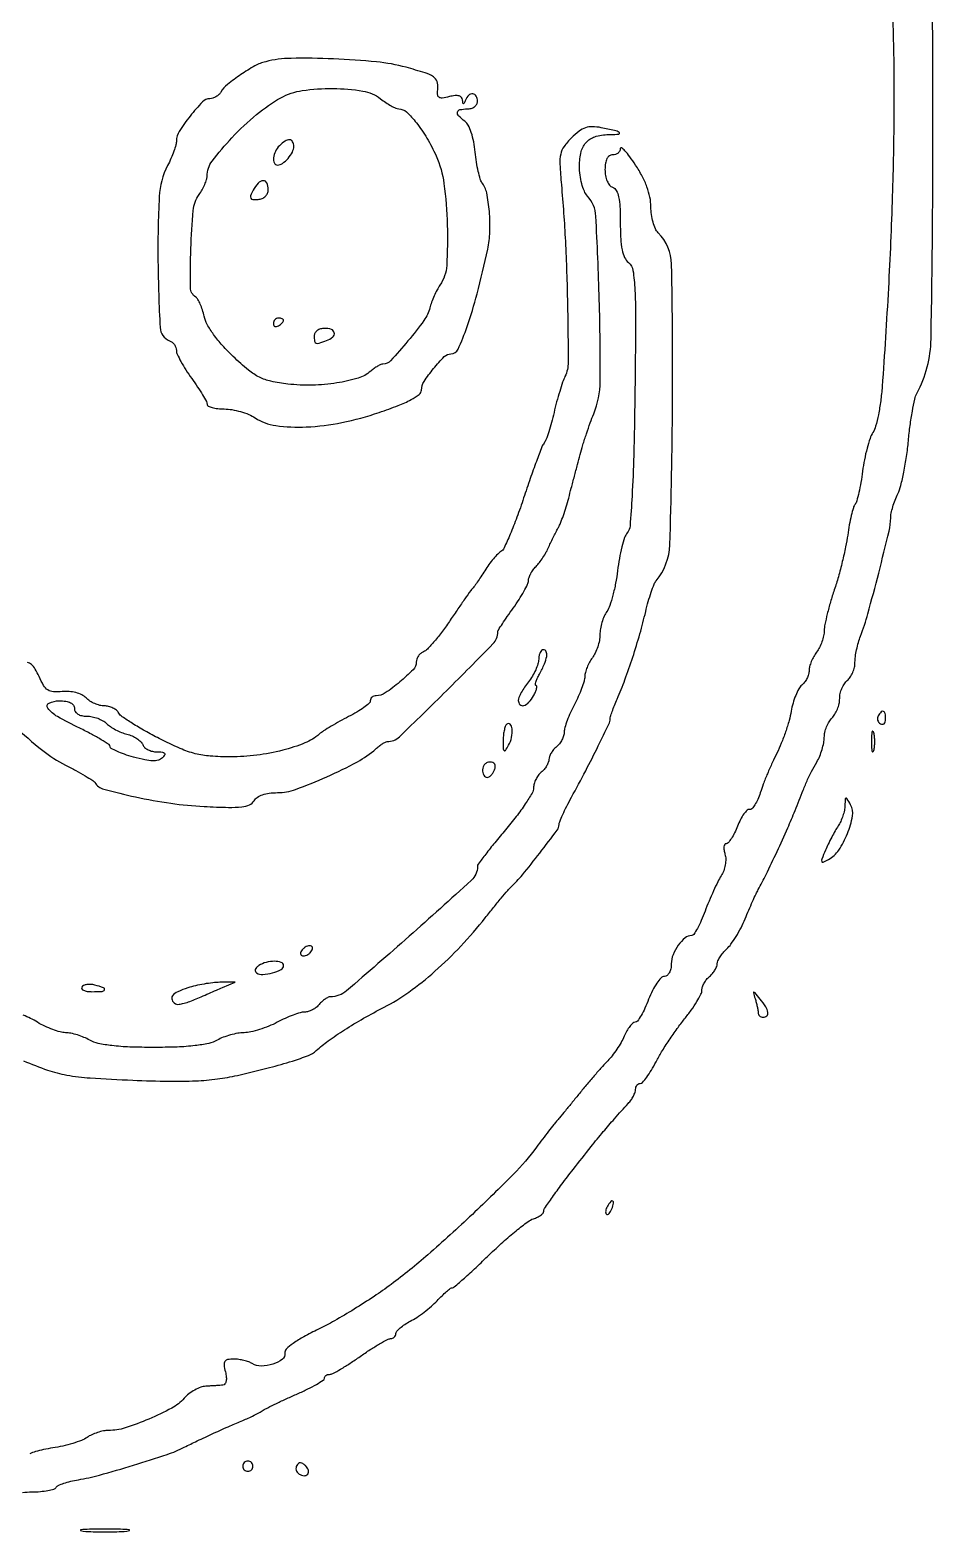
# Model space of a CAD drawing. Extents: x 166 to 1835, y 45 to 1905.
# Drawn here: x 677.3 to 854.3, y 935.1 to 1229.5 of the extents above; entities that cross this region are included whole.
import ezdxf

# ---------------------------------------------------------------- set-up
doc = ezdxf.new("R2010")
doc.units = 0

msp = doc.modelspace()

# ---------------------------------------------------------------- linework, layer by layer
for points in [[(675.796385, 942.835645, -0.026518), (677.690983, 942.956107, 0.019149), (679.335241, 943.036354, 0.025909), (680.808566, 943.242272, 0.024787), (681.973499, 943.52764, 0.183887), (682.41882, 943.868648, -0.150899), (682.846263, 944.241797, -0.022672), (683.919204, 944.661422, -0.02374), (685.271776, 945.050363, -0.018494), (686.772631, 945.347652, 0.02792), (690.89095, 946.244355, 0.006774), (697.57853, 948.194671, 0.006243), (704.178889, 950.307475, 0.036726), (707.531769, 951.7081, -0.00652), (710.053924, 952.94542, -0.003199), (713.29537, 954.458166, -0.003188), (716.526917, 955.916313, -0.007174), (719, 956.971099, 0.009899), (720.067021, 957.433079, 0.007756), (721.20625, 957.974853, 0.007853), (722.250759, 958.51218, 0.019004), (723, 958.950002, -0.025157), (723.88794, 959.454325, -0.004481), (725.601562, 960.297517, -0.004835), (727.630038, 961.249109, -0.004344), (729.75, 962.196537, 0.01131), (731.761951, 963.129535, 0.017283), (733.457813, 964.037123, 0.011991), (734.786296, 964.85151, 0.25451), (735, 965.244148, -0.132675), (735.077855, 965.532389, -0.100548), (735.296763, 965.777968, -0.087749), (735.624221, 965.943189, -0.073189), (736.010256, 966, 0.123877), (736.63096, 966.156179, 0.008956), (738.186474, 967.028125, 0.012111), (740.019031, 968.159354, 0.00885), (742, 969.5, -0.00885), (743.980969, 970.840646, -0.012111), (745.813526, 971.971875, -0.008956), (747.36904, 972.843821, -0.123877), (747.989744, 973, 0.095399), (748.375352, 973.074249, 0.097015), (748.703237, 973.286206, 0.098754), (748.922743, 973.602533, 0.102801), (749, 973.97432, -0.182188), (749.176672, 974.443087, -0.03491), (749.834322, 975.093878, -0.033103), (750.752728, 975.783659, -0.025193), (751.840244, 976.417387, 0.028065), (753.102085, 977.162436, 0.015654), (754.554033, 978.200714, 0.015576), (755.961203, 979.346197, 0.024317), (757.090244, 980.425791, -0.010845), (758.055541, 981.399912, -0.015167), (758.962382, 982.224498, -0.011456), (759.742227, 982.861193, -0.159321), (760.079565, 982.982723, 0.17404), (760.461584, 983.132844, 0.002205), (762.442911, 984.882787, 0.006133), (764.719629, 986.962221, 0.003943), (767.311139, 989.426764, -0.009359), (770.006024, 991.934593, -0.011714), (772.602033, 994.153849, -0.009993), (774.845192, 995.908845, -0.084345), (775.981574, 996.494152, 0.035035), (776.754209, 996.800402, 0.045624), (777.407087, 997.190515, 0.053008), (777.861274, 997.601663, 0.184341), (778, 997.965152, -0.150588), (778.16915, 998.514046, -0.003692), (779.689062, 1000.710882, -0.007683), (781.546521, 1003.269201, -0.005114), (783.75, 1006.146259, -0.001864), (787.282447, 1010.627569, -0.006039), (789.673948, 1013.564761, -0.007477), (791.851263, 1016.095971, -0.004298), (794.546418, 1019.083888, 0.032768), (795.102697, 1019.776009, 0.031324), (795.57301, 1020.545054, 0.032876), (795.900049, 1021.27637, 0.08893), (796, 1021.833888, -0.075527), (796.067685, 1022.279419, -0.089047), (796.264091, 1022.657455, -0.100717), (796.556179, 1022.91017, -0.12883), (796.899033, 1023, 0.219125), (797.362125, 1023.213186, 0.019386), (798.180907, 1024.248437, 0.022515), (799.091294, 1025.621808, 0.015567), (800.000387, 1027.25, -0.0177), (801.08746, 1029.177602, -0.009548), (802.554128, 1031.476, -0.009499), (804.13951, 1033.763401, -0.014742), (805.601354, 1035.668297, 0.015765), (806.902638, 1037.371177, 0.019421), (808.001648, 1039.040814, 0.018152), (808.806904, 1040.490601, 0.118222), (809, 1041.295852, -0.082848), (809.10832, 1041.945094, -0.043981), (809.440625, 1042.69214, -0.042202), (809.926041, 1043.415867, -0.050773), (810.5, 1044, 0.043183), (811.073935, 1044.566678, 0.039829), (811.559375, 1045.238332, 0.042261), (811.893554, 1045.909878, 0.0946), (812, 1046.467457, -0.106959), (812.126657, 1047.052761, -0.035843), (812.546813, 1047.825754, -0.033752), (813.149129, 1048.6398, -0.032698), (813.861491, 1049.374651, 0.053083), (814.696154, 1050.308887, 0.018848), (815.687403, 1051.804149, 0.018459), (816.660377, 1053.540317, 0.020693), (817.463356, 1055.279638, -0.003914), (818.190876, 1057.005402, -0.004043), (818.937629, 1058.700894, -0.003907), (819.607754, 1060.1591, -0.017278), (820.038227, 1061, 0.013709), (821.573193, 1063.946424, 0.004251), (823.721243, 1068.45808, 0.004369), (825.823978, 1073.078129, 0.010899), (827.256942, 1076.5, -0.001646), (828.854444, 1080.52209, -0.010209), (829.723244, 1082.566816, -0.016444), (830.490803, 1084.135367, -0.009107), (831.52448, 1086, 0.033453), (832.079356, 1087.126976, 0.024117), (832.550073, 1088.447545, 0.024502), (832.876648, 1089.752662, 0.047498), (832.985258, 1090.821429, -0.054504), (833.100878, 1091.820189, -0.038327), (833.436295, 1092.901562, -0.038764), (833.924289, 1093.899345, -0.063343), (834.5, 1094.642857, 0.063473), (835.074608, 1095.385341, 0.039129), (835.559375, 1096.379657, 0.038714), (835.89002, 1097.45608, 0.055214), (836, 1098.448984, -0.056585), (836.11062, 1099.423316, -0.043422), (836.440625, 1100.443372, -0.044524), (836.925413, 1101.355179, -0.075245), (837.5, 1102, 0.075412), (838.074594, 1102.64526, 0.044518), (838.559375, 1103.558487, 0.043398), (838.889374, 1104.58059, 0.056449), (839, 1105.557345, -0.035068), (839.076291, 1106.643779, -0.016952), (839.317911, 1108.017452, -0.016719), (839.667729, 1109.438023, -0.02304), (840.082252, 1110.6849, 0.02446), (841.52073, 1115.053199, 0.004797), (843.644045, 1123.047411, 0.003039), (845.690665, 1131.270172, 0.059536), (846, 1133.858862, -0.05225), (846.09468, 1134.762411, -0.019242), (846.408877, 1136.006971, -0.018826), (846.859083, 1137.350131, -0.02149), (847.39192, 1138.596362, 0.049111), (847.974256, 1140.197319, 0.013156), (848.577721, 1142.841149, 0.013201), (849.10757, 1145.896699, 0.013288), (849.474077, 1148.969252, -0.009798), (849.809996, 1151.962852, -0.011544), (850.248673, 1154.780894, -0.01049), (850.722, 1157.134087, -0.068086), (851.141731, 1158.264828, 0.119167), (853.913342, 1168.933079, 0.004169), (854.284641, 1211.9742, 0.004165), (853.938473, 1255.018597, 0.119318)], [(846.071874, 1243.237888, -0.000958), (846.486795, 1228.5, -0.008285), (846.631646, 1213.504591, -0.006116), (846.313912, 1196.908391, -0.00565), (845.544363, 1178.886011, -0.004582), (844.323758, 1159.57937, -0.015162), (844.035193, 1156.77738, -0.016577), (843.583147, 1154.08086, -0.016216), (843.047416, 1151.809964, -0.075185), (842.506418, 1150.57937, 0.059288), (841.952187, 1149.419736, 0.016639), (841.369211, 1147.49519, 0.016533), (840.850629, 1145.258161, 0.016717), (840.483195, 1143, -0.010426), (840.156683, 1140.820735, -0.013175), (839.759976, 1138.821875, -0.011267), (839.349216, 1137.177603, -0.096227), (839.014173, 1136.5, 0.091677), (838.679637, 1135.838507, 0.012309), (838.275776, 1134.325, 0.013877), (837.887257, 1132.487722, 0.011274), (837.570361, 1130.5, -0.017224), (837.170989, 1128.173349, -0.008769), (836.517636, 1125.278518, -0.008701), (835.73866, 1122.313494, -0.012883), (834.944217, 1119.746018, 0.010192), (834.197623, 1117.378381, 0.010732), (833.561771, 1115.022501, 0.010426), (833.100104, 1112.970557, 0.046608), (832.968197, 1111.746018, -0.051789), (832.849868, 1110.744846, -0.030726), (832.514453, 1109.589561, -0.030492), (832.032881, 1108.466108, -0.04544), (831.468197, 1107.55887, 0.036233), (830.90619, 1106.691878, 0.029537), (830.431283, 1105.69256, 0.030474), (830.103659, 1104.715881, 0.065775), (830, 1103.931315, -0.070663), (829.896018, 1103.199225, -0.0446), (829.582338, 1102.393648, -0.043987), (829.122359, 1101.640671, -0.060517), (828.578172, 1101.064877, 0.094024), (827.985688, 1100.347847, 0.028927), (827.378798, 1099.076069, 0.027806), (826.850869, 1097.543813, 0.027217), (826.491807, 1095.951507, -0.026795), (826.084833, 1094.139613, -0.013853), (825.393579, 1091.922471, -0.013732), (824.554881, 1089.676527, -0.020236), (823.686337, 1087.759075, 0.010249), (822.78612, 1085.872849, 0.007273), (821.851088, 1083.722978, 0.007345), (821.018046, 1081.643418, 0.015434), (820.445098, 1080, -0.026196), (819.950315, 1078.673318, -0.039605), (819.372101, 1077.585401, -0.045984), (818.797495, 1076.844403, -0.258139), (818.337454, 1076.694981, 0.245664), (817.862282, 1076.552878, 0.042663), (817.228959, 1075.820723, 0.037865), (816.56955, 1074.750436, 0.025649), (815.978412, 1073.444981, -0.020718), (815.396478, 1072.125387, -0.029563), (814.765053, 1071.011963, -0.029441), (814.166325, 1070.197404, -0.223115), (813.745966, 1070, 0.265219), (813.462187, 1069.838083, 0.105844), (813.314973, 1069.398117, 0.067344), (813.32986, 1068.736427, 0.037606), (813.51554, 1067.951037, -0.07529), (813.665985, 1067.000898, -0.044903), (813.57088, 1065.857769, -0.043553), (813.263116, 1064.699936, -0.054313), (812.773957, 1063.701037, 0.025807), (812.11959, 1062.537444, 0.008334), (811.269893, 1060.751242, 0.008286), (810.389517, 1058.729985, 0.009207), (809.608321, 1056.75, -0.014624), (808.867313, 1054.929873, -0.022033), (808.107147, 1053.395313, -0.018179), (807.405848, 1052.226281, -0.253771), (806.988721, 1052, 0.17433), (805.695997, 1051.535152, 0.064861), (804.3587, 1050.102174, 0.061612), (803.342944, 1048.235154, 0.094075), (803, 1046.428571, -0.05126), (802.90211, 1045.476234, -0.076883), (802.609574, 1044.695073, -0.099846), (802.168451, 1044.182708, -0.166757), (801.635858, 1044, 0.209022), (801.001194, 1043.72256, 0.036505), (800.167604, 1042.678125, 0.034231), (799.310959, 1041.223359, 0.02474), (798.55315, 1039.5, -0.017031), (797.826516, 1037.775911, -0.025127), (797.063661, 1036.321875, -0.022714), (796.352695, 1035.233943, -0.241154), (795.895853, 1035, 0.191217), (795.456674, 1034.825669, 0.038586), (794.880664, 1034.192188, 0.035663), (794.285945, 1033.302974, 0.026765), (793.758107, 1032.25, -0.02788), (793.151983, 1031.047549, -0.017256), (792.315123, 1029.704261, -0.017294), (791.393935, 1028.430817, -0.029614), (790.529546, 1027.445358, 0.012392), (789.514887, 1026.365914, 0.004023), (788.068054, 1024.721746, 0.004008), (786.488841, 1022.867932, 0.0045), (785, 1021.058729, -0.001277), (783.58666, 1019.318537, -0.001488), (782.234375, 1017.672211, -0.001318), (781.082526, 1016.28584, -0.008976), (780.5, 1015.613371, 0.015876), (779.941728, 1014.950641, 0.002716), (778.927896, 1013.652053, 0.002959), (777.754237, 1012.113053, 0.002636), (776.552411, 1010.5, -0.035774), (772.051506, 1005.227147, -0.009069), (763.998511, 997.346817, -0.009711), (755.293118, 989.445714, -0.01955), (748.075103, 983.626814, -0.012941), (744.735012, 981.274853, -0.008843), (740.827357, 978.770462, -0.008918), (736.972156, 976.488647, -0.017762), (733.828377, 974.847675, 0.013764), (730.95597, 973.377448, 0.030274), (728.86811, 972.06516, 0.03664), (727.516268, 970.938224, 0.247602), (727.253274, 970.137097, -0.284683), (726.768536, 968.945821, -0.080479), (724.901473, 967.999652, -0.071938), (722.607258, 967.618092, -0.147523), (720.868015, 968.102733, 0.05572), (720.182743, 968.436605, 0.026041), (719.23532, 968.719297, 0.025415), (718.199982, 968.915279, 0.032389), (717.230948, 968.984687, 0.041194), (716.036368, 968.894212, 0.210272), (715.489521, 968.541813, 0.180098), (715.331567, 967.859448, 0.029259), (715.589356, 966.5, -0.03447), (715.774622, 965.464203, -0.072685), (715.744456, 964.650059, -0.114934), (715.512471, 964.117786, -0.210794), (715.108408, 963.888889, -0.006417), (714.533599, 963.83871, -0.001989), (713.667855, 963.777778, -0.001989), (712.699435, 963.717358, -0.002188), (711.760887, 963.666667, 0.075396), (710.757926, 963.463263, 0.038751), (709.588815, 962.929825, 0.037405), (708.445463, 962.180244, 0.046144), (707.510887, 961.314297, -0.086135), (705.066114, 959.386642, -0.023302), (700.607443, 957.237056, -0.0237), (695.937633, 955.504597, -0.077118), (692.685486, 955, 0.049038), (691.684202, 954.901561, 0.029193), (690.523728, 954.599841, 0.029015), (689.391197, 954.159601, 0.043938), (688.472506, 953.637757, -0.058129), (687.396037, 953.065969, -0.018658), (685.684111, 952.470333, -0.018331), (683.71322, 951.944209, -0.019525), (681.75, 951.576484, 0.015257), (679.929425, 951.251535, 0.024112), (678.395313, 950.85105, 0.020815), (677.231276, 950.432474, 0.304953)], [(674.141591, 1093.154127, 0.01961), (679.77984, 1088.260668, 0.052157), (684.258359, 1085.381464, -0.007097), (686.302606, 1084.313735, -0.009753), (688.107143, 1083.292388, -0.006842), (689.579492, 1082.393277, -0.106461), (690, 1081.982222, 0.18201), (691.795669, 1080.683741, 0.012585), (697.971866, 1079.166913, 0.018486), (704.906147, 1077.914467, 0.023086), (711.41811, 1077.290286, 0.006307), (716.228223, 1077.113281, 0.034868), (718.814605, 1077.231145, 0.072428), (720.342431, 1077.637336, 0.165522), (721.2178, 1078.424704, -0.119866), (721.832137, 1079.085739, -0.062908), (722.844868, 1079.584663, -0.050854), (724.188002, 1079.89983, -0.031896), (725.79969, 1080.004882, 0.08782), (729.354042, 1080.638859, 0.016774), (735.458406, 1083.11423, 0.018246), (741.463368, 1086.054151, 0.059692), (745.078741, 1088.586439, -0.019051), (745.731557, 1089.127602, -0.022711), (746.387551, 1089.584766, -0.022268), (746.966441, 1089.915219, -0.119102), (747.31731, 1090, 0.193676), (749.699136, 1090.958561, 0.004101), (758.941873, 1099.9827, 0.004074), (768.040155, 1109.161117, 0.195657), (769, 1111.52009, -0.140378), (769.094165, 1111.848878, -0.004054), (769.88125, 1113.087787, -0.00789), (770.850432, 1114.535713, -0.005317), (772, 1116.158697, 0.013495), (773.148721, 1117.838054, 0.016851), (774.11875, 1119.459116, 0.015176), (774.83588, 1120.852929, 0.11167), (775, 1121.57861, -0.087307), (775.104876, 1122.17465, -0.036561), (775.439485, 1122.921058, -0.034752), (775.923591, 1123.686406, -0.038), (776.496118, 1124.353261, 0.033943), (777.141469, 1125.09273, 0.017699), (777.84694, 1126.092954, 0.01752), (778.501267, 1127.175064, 0.025538), (778.99373, 1128.174689, -0.007324), (779.441928, 1129.174755, -0.005571), (779.961144, 1130.257565, -0.005635), (780.470869, 1131.262194, -0.013118), (780.8807, 1132, 0.039886), (781.293467, 1132.846827, 0.009676), (781.834161, 1134.307812, 0.009863), (782.390482, 1136.012896, 0.009667), (782.883088, 1137.75, -0.00016), (783.392201, 1139.68472, -0.000094), (784.002718, 1142, -0.000094), (784.614162, 1144.315267, -0.00016), (785.126164, 1146.25, -0.009401), (785.668044, 1148.149969, -0.005878), (786.370245, 1150.354347, -0.005898), (787.113498, 1152.510637, -0.010678), (787.779915, 1154.254162, 0.095039), (789.048342, 1160.611459, 0.008957), (788.880792, 1176.592988, 0.00632), (788.207634, 1192.987719, 0.172143), (786.567902, 1196.924969, -0.083527), (785.951345, 1197.889224, -0.035304), (785.449489, 1199.34654, -0.032971), (785.112849, 1201.049591, -0.03232), (785, 1202.793557, -0.060951), (785.349849, 1205.652833, -0.134127), (786.416493, 1207.559009, -0.135982), (788.292549, 1208.642319, -0.063425), (791.100925, 1209, 0.025806), (792.712158, 1209.083215, 0.688424), (792.791233, 1209.378366, 0.102092), (791.885067, 1209.786577, 0.007931), (789.267045, 1210.327951, 0.040357), (787.498216, 1210.518623, 0.088825), (786.158403, 1210.315482, 0.082871), (784.915131, 1209.647501, 0.031763), (783.437263, 1208.346354, 0.040293), (781.977667, 1206.630444, 0.103311), (781.318599, 1205.148341, 0.066216), (781.158124, 1203.154073, 0.009853), (781.44731, 1199.124763, -0.010358), (782.228782, 1188.080008, -0.007735), (782.6493, 1175.879103, -0.003662), (782.783656, 1164.355343, -0.113042), (782.160135, 1161.577394, 0.02939), (781.701769, 1160.453234, 0.008218), (781.118753, 1158.645391, 0.008261), (780.525583, 1156.574829, 0.0086), (780.009531, 1154.513298, -0.009713), (779.508296, 1152.529711, -0.011817), (778.959293, 1150.693784, -0.010429), (778.431837, 1149.178931, -0.077071), (778.059722, 1148.513298, 0.073543), (777.625727, 1147.749601, 0.003357), (776.555848, 1144.934872, 0.005539), (775.34189, 1141.561581, 0.003935), (774.052709, 1137.754353, -0.008715), (772.729394, 1133.965923, -0.012375), (771.411714, 1130.649898, -0.008464), (770.208119, 1127.954079, -0.149869), (769.5764, 1127.254353, 0.066405), (768.968192, 1126.770987, 0.017305), (768.131897, 1125.840341, 0.017278), (767.244539, 1124.703797, 0.016879), (766.430512, 1123.5, -0.004595), (765.670677, 1122.314605, -0.005826), (764.946054, 1121.234375, -0.004653), (764.320638, 1120.342999, -0.046746), (764.023098, 1120, 0.047162), (763.688764, 1119.613938, 0.001619), (762.532896, 1117.981872, 0.003025), (761.184428, 1116.039865, 0.002106), (759.684633, 1113.831905, -0.011913), (758.118672, 1111.621103, -0.015257), (756.568606, 1109.667098, -0.013144), (755.195199, 1108.124456, -0.113148), (754.434633, 1107.61329, 0.081845), (753.886206, 1107.292154, 0.065783), (753.421423, 1106.78959, 0.066448), (753.107212, 1106.189394, 0.087618), (753, 1105.582276, -0.196344), (752.396373, 1104.104369, -0.024292), (749.790727, 1101.69292, -0.026122), (746.943656, 1099.546913, -0.149517), (745.155609, 1099, 0.083418), (744.714277, 1098.925854, 0.092838), (744.33946, 1098.71222, 0.10056), (744.088818, 1098.394001, 0.117211), (744, 1098.020324, -0.215498), (743.775847, 1097.524395, -0.02227), (742.751562, 1096.700732, -0.024545), (741.378066, 1095.793689, -0.017174), (739.75, 1094.903812, 0.009228), (738.012896, 1093.989879, 0.009182), (736.307813, 1093.011014, 0.009067), (734.849749, 1092.10166, 0.035169), (734, 1091.460909, -0.084177), (731.185063, 1089.741103, -0.032528), (726.822496, 1088.317413, -0.030782), (721.745391, 1087.346947, -0.031312), (716.616558, 1087.014553, -0.018938), (712.628948, 1087.157199, -0.044534), (709.692055, 1087.639105, -0.040823), (706.738186, 1088.661608, -0.013759), (702.616558, 1090.613911, -0.010113), (699.832681, 1092.099183, -0.013252), (697.35558, 1093.5734, -0.010788), (695.364741, 1094.891765, -0.110703), (694.70031, 1095.613911, 0.092808), (694.245724, 1096.144529, 0.055229), (693.541643, 1096.592836, 0.052716), (692.711541, 1096.897076, 0.06157), (691.878881, 1097, -0.063716), (690.990758, 1097.113636, -0.039129), (689.992358, 1097.45867, -0.038691), (689.041771, 1097.963628, -0.054994), (688.295712, 1098.56143, 0.080892), (687.449425, 1099.170683, 0.050406), (686.303574, 1099.604348, 0.046543), (684.984132, 1099.828203, 0.043682), (683.617141, 1099.81143, -0.039652), (681.880296, 1099.77614, -0.129653), (680.797487, 1100.131146, -0.11672), (679.966056, 1100.999414, -0.029193), (679.06571, 1102.758896, 0.029013), (678.317811, 1104.221758, 0.078721), (677.58065, 1105.119043, 0.121797), (676.812862, 1105.52222, 0.137983)], [(676, 1027.45521, 0.018244), (680.725842, 1025.629847, 0.039186), (684.504149, 1024.649856, 0.027902), (689.113196, 1024.095698, 0.005497), (697.436175, 1023.655205, 0.006294), (704.567266, 1023.446246, 0.015591), (709.79352, 1023.521896, 0.020503), (714.024472, 1023.889447, 0.025003), (717.936175, 1024.591764, 0.005293), (724.252732, 1026.125698, 0.013909), (728.73717, 1027.398893, 0.016876), (731.884846, 1028.505968, 0.092402), (733.409279, 1029.453719, -0.029334), (735.728979, 1031.336713, -0.013599), (738.942107, 1033.516171, -0.012635), (742.688414, 1035.779917, -0.011289), (746.686241, 1037.941672, 0.037686), (751.547616, 1040.911912, 0.025079), (756.652652, 1044.989266, 0.023366), (761.736898, 1049.927343, 0.020891), (766.54113, 1055.5, -0.003098), (768.135119, 1057.487752, -0.003793), (769.650493, 1059.325, -0.003174), (770.945285, 1060.850991, -0.026957), (771.566932, 1061.5, 0.032277), (773.822979, 1063.90603, 0.007942), (777.20213, 1068.146618, 0.003284), (780.647958, 1072.6759, 0.162355), (781, 1073.731497, -0.097562), (781.115268, 1074.316616, -0.008717), (781.710637, 1075.699853, -0.011097), (782.492672, 1077.335142, -0.008434), (783.419189, 1079.092716, 0.004771), (786.214913, 1084.30324, 0.006086), (788.687476, 1089.161821, 0.002775), (790.770902, 1093.441729, 0.112338), (791, 1094.448542, -0.07664), (791.069935, 1094.902119, -0.008424), (791.404845, 1095.903309, -0.010132), (791.850435, 1097.087399, -0.008028), (792.378196, 1098.348871, 0.014468), (793.904358, 1102.132893, 0.009711), (795.437769, 1106.537622, 0.009529), (796.84056, 1111.128893, 0.011546), (797.973632, 1115.486702, -0.011035), (798.488251, 1117.474274, -0.013166), (799.063495, 1119.322402, -0.01196), (799.623357, 1120.846671, -0.079367), (800.034692, 1121.541801, 0.166409), (802.702408, 1128.566751, 0.006831), (803.235711, 1155.955964, 0.006222), (803.05258, 1183.549149, 0.193958), (800.430559, 1189.712298, -0.092951), (799.880147, 1190.516784, -0.035233), (799.418969, 1191.803211, -0.033398), (799.102889, 1193.308188, -0.034784), (798.995719, 1194.821429, 0.050465), (798.803719, 1196.697074, 0.037081), (798.231777, 1198.708897, 0.033457), (797.293397, 1200.821525, 0.025454), (796, 1203, 0.012067), (794.849864, 1204.642734, 0.027446), (793.88604, 1205.810937, 0.054869), (793.240522, 1206.373071, 0.604267), (793.004281, 1206.25, -0.119113), (792.887336, 1205.773221, -0.100288), (792.560633, 1205.367188, -0.091891), (792.073227, 1205.094508, -0.081883), (791.5, 1205, 0.149554), (790.856373, 1204.803082, 0.125312), (790.379623, 1204.267831, 0.083878), (790.090779, 1203.369109, 0.035916), (790, 1202.106989, 0.045886), (790.108095, 1200.931597, 0.056246), (790.429364, 1199.877318, 0.065461), (790.911606, 1199.070802, 0.134491), (791.5, 1198.638374, -0.178943), (792.211882, 1198.013318, -0.071262), (792.669035, 1196.775682, -0.041288), (792.927188, 1194.785865, -0.011622), (793, 1191.65383, 0.013569), (793.08388, 1188.563632, 0.037359), (793.364011, 1186.403416, 0.055044), (793.852489, 1184.897262, 0.114111), (794.597207, 1183.919325, -0.18426), (795.487211, 1182.341717, -0.02551), (795.862695, 1178.530314, -0.01354), (795.99688, 1171.859174, -0.001711), (795.847207, 1157.449796, -0.002819), (795.626565, 1146.104266, -0.007848), (795.301731, 1138.142881, -0.005428), (794.907363, 1132.294543, -0.153696), (794.346374, 1130.902915, 0.093606), (793.855011, 1130.006739, 0.016381), (793.316758, 1128.149606, 0.017269), (792.82595, 1125.899981, 0.014741), (792.461284, 1123.5, -0.016606), (792.080958, 1121.058302, -0.017351), (791.543746, 1118.683076, -0.017292), (790.939298, 1116.670104, -0.069869), (790.364911, 1115.527494, 0.049412), (789.84174, 1114.584617, 0.02924), (789.400942, 1113.374667, 0.029041), (789.09938, 1112.102991, 0.04372), (789, 1110.968623, -0.047146), (788.893012, 1109.836487, -0.031296), (788.568717, 1108.571797, -0.031483), (788.094451, 1107.372323, -0.052068), (787.531803, 1106.44113, 0.036545), (786.967415, 1105.569274, 0.028957), (786.485547, 1104.55508, 0.029771), (786.148, 1103.55702, 0.062197), (786.031803, 1102.746376, -0.066858), (785.891747, 1101.82992, -0.017396), (785.421842, 1100.411731, -0.017369), (784.767896, 1098.818477, -0.01695), (784, 1097.261185, 0.016506), (783.234429, 1095.712074, 0.017428), (782.5875, 1094.143321, 0.017322), (782.125766, 1092.757631, 0.071875), (782, 1091.887254, -0.075442), (781.890776, 1091.167476, -0.044516), (781.559375, 1090.361648, -0.043394), (781.074029, 1089.597528, -0.056424), (780.5, 1089, 0.044245), (779.926066, 1088.430915, 0.040219), (779.440625, 1087.752108, 0.042584), (779.106768, 1087.070227, 0.092812), (779, 1086.5, -0.092812), (778.893232, 1085.929773, -0.042584), (778.559375, 1085.247892, -0.040219), (778.073934, 1084.569085, -0.044245), (777.5, 1084, 0.06106), (776.925881, 1083.391218, 0.04405), (776.440625, 1082.592759, 0.044595), (776.109753, 1081.736951, 0.070061), (776, 1080.957534, -0.133648), (775.7186, 1079.923575, -0.014275), (774.384375, 1077.795419, -0.016778), (772.606351, 1075.315862, -0.012744), (770.5, 1072.717142, 0.005328), (768.392279, 1070.194163, 0.008039), (766.615625, 1067.948084, 0.00384), (765.160701, 1066.016138, 0.160814), (765, 1065.52941, -0.21084), (763.798362, 1062.80644, -0.003738), (751.611611, 1051.853358, -0.004165), (739.347641, 1041.176394, -0.178872), (736.164486, 1040, 0.114609), (735.725848, 1039.898118, 0.03741), (735.149335, 1039.559375, 0.035012), (734.544225, 1039.074025, 0.033028), (734, 1038.5, -0.056424), (733.402472, 1037.925971, -0.043394), (732.638352, 1037.440625, -0.044516), (731.832524, 1037.109224, -0.075442), (731.112746, 1037, 0.071875), (730.242369, 1036.874234, 0.017322), (728.856679, 1036.4125, 0.017428), (727.287926, 1035.765571, 0.016506), (725.738815, 1035, -0.025849), (724.108213, 1034.231706, -0.021131), (722.294519, 1033.577091, -0.021632), (720.571351, 1033.117093, -0.05123), (719.253624, 1032.964565, 0.040637), (718.017752, 1032.847928, 0.02414), (716.574502, 1032.519732, 0.02406), (715.15758, 1032.050211, 0.037824), (714, 1031.5, -0.076785), (712.316855, 1030.854816, -0.02474), (709.672515, 1030.419099, -0.019518), (706.131596, 1030.153725, -0.008944), (701.5, 1030.070871, -0.008944), (696.868404, 1030.153725, -0.019518), (693.327485, 1030.419099, -0.02474), (690.683145, 1030.854816, -0.076785), (689, 1031.5, 0.031485), (687.879927, 1032.049877, 0.023228), (686.580537, 1032.519732, 0.023642), (685.305774, 1032.849642, 0.047549), (684.27417, 1032.964565, -0.061257), (683.193322, 1033.114985, -0.023306), (681.74039, 1033.575993, -0.022666), (680.191087, 1034.229521, -0.025761), (678.77417, 1034.996262, 0.019938), (677.400081, 1035.760637, 0.020372), (675.979153, 1036.40722, 0.020633)]]:
    msp.add_lwpolyline(points, format="xyb")
for points in [[(723.5, 1223.267236, 0.064976), (721.387115, 1222.435288, 0.022754), (718.599499, 1220.724743, 0.021928), (716.015974, 1218.802303, 0.084148), (714.70031, 1217.300179, -0.06586), (714.295683, 1216.802821, -0.052185), (713.744365, 1216.381927, -0.053587), (713.137537, 1216.095729, -0.0836), (712.568999, 1216, 0.204172), (711.098472, 1215.373397, 0.023625), (708.687334, 1212.612853, 0.026026), (706.550496, 1209.61119, 0.142609), (706, 1207.72036, -0.070479), (705.892551, 1206.961869, -0.015989), (705.490876, 1205.722551, -0.01625), (704.930268, 1204.310368, -0.01515), (704.266812, 1202.903638, 0.105119), (702.636996, 1196.81439, 0.015881), (702.379439, 1184.126337, 0.01022), (702.793702, 1171.145777, 0.296248), (704.660321, 1168.576853, -0.081781), (705.172449, 1168.277058, -0.065774), (705.606469, 1167.808011, -0.066454), (705.899885, 1167.247916, -0.087685), (706, 1166.681423, 0.108373), (706.169324, 1165.909391, 0.016453), (706.88125, 1164.489317, 0.017777), (707.851358, 1162.845561, 0.01455), (709, 1161.158697, -0.009657), (710.149065, 1159.506199, -0.013063), (711.11875, 1157.966929, -0.010053), (711.8608, 1156.658597, -0.124595), (712, 1156.108659, 0.286276), (712.218935, 1155.757612, 0.048309), (712.993628, 1155.466919, 0.040252), (714.086349, 1155.265848, 0.025384), (715.382564, 1155.2, -0.04255), (716.872301, 1155.072993, -0.027775), (718.55474, 1154.686801, -0.027918), (720.165138, 1154.122589, -0.046841), (721.431477, 1153.452941, 0.112281), (725.47067, 1151.949091, 0.044262), (731.432983, 1151.684652, 0.039237), (738.433195, 1152.547041, 0.031651), (745.75, 1154.52713, 0.010558), (749.468481, 1155.878949, 0.029372), (751.995307, 1157.033309, 0.039972), (753.589384, 1158.048683, 0.229875), (754.031601, 1158.9153, -0.140143), (754.537635, 1160.560427, -0.026625), (756.403679, 1163.119115, -0.024257), (758.506872, 1165.460486, -0.200221), (759.80016, 1166, 0.294564), (761.199513, 1166.902725, 0.021719), (762.979946, 1171.3408, 0.021611), (764.92165, 1177.733779, 0.009022), (767.00763, 1186.5, 0.045748), (767.434508, 1189.921094, 0.029484), (767.329586, 1193.917843, 0.02803), (766.810815, 1197.566315, 0.117088), (765.891516, 1199.568681, -0.096987), (765.538802, 1200.262798, -0.015021), (765.160237, 1201.765816, -0.016266), (764.820563, 1203.589277, -0.013507), (764.575232, 1205.547587, 0.02517), (764.275966, 1207.555642, 0.031408), (763.789381, 1209.376933, 0.034098), (763.190818, 1210.824722, 0.120382), (762.547196, 1211.589148, -0.036656), (761.315909, 1212.636076, -0.24963), (761.085299, 1213.372169, -0.307322), (761.571912, 1213.862122, -0.048162), (763, 1214, 0.072314), (763.769411, 1214.111864, 0.08892), (764.416667, 1214.4375, 0.10214), (764.846791, 1214.924246, 0.130775), (765, 1215.5, 0.121389), (764.750321, 1216.513273, 0.250307), (764.094608, 1216.959057, 0.222484), (763.290011, 1216.682293, 0.104915), (762.662281, 1215.75, -0.009787), (762.385738, 1215.101529, -0.304077), (762.244619, 1215.013498, -0.373253), (762.135119, 1215.11492, -0.011767), (762.078947, 1215.769052, 0.165486), (761.871724, 1216.272993, 0.153757), (761.393889, 1216.564343, 0.090276), (760.606352, 1216.613512, 0.032059), (759.492236, 1216.408695, -0.025397), (758.09598, 1216.132746, -0.198817), (757.467373, 1216.292037, -0.230048), (757.188444, 1216.830604, -0.034241), (757.242236, 1218.086353, 0.114243), (757.089534, 1219.394184, 0.163656), (756.372067, 1220.3032, 0.069411), (754.735068, 1221.073053, 0.008907), (751, 1222.159957, 0.041722), (745.218384, 1223.223812, 0.014584), (736.776286, 1223.810717, 0.013795), (728.457196, 1223.916005, 0.057665)], [(746, 1216, 0.018531), (747.036028, 1215.249775, 0.021116), (748.081608, 1214.612376, 0.020843), (749.005653, 1214.150466, 0.100638), (749.575686, 1214.022236, -0.184084), (751.074683, 1213.415226, -0.037778), (753.048191, 1211.281556, -0.035193), (755.086146, 1208.30617, -0.027042), (756.891729, 1204.804864, -0.072871), (758.431385, 1199.380451, -0.025302), (759.086734, 1191.255627, -0.02241), (758.96837, 1183.322614, -0.136013), (757.649195, 1179.472506, 0.029127), (757.085519, 1178.536881, 0.01647), (756.508252, 1177.345049, 0.0164), (756.003602, 1176.100814, 0.025821), (755.662008, 1175, -0.09514), (754.515863, 1172.5589, -0.016712), (751.383729, 1168.540614, -0.012019), (747.982428, 1164.659097, -0.2098), (746.480795, 1164, 0.10499), (746.061261, 1163.910924, 0.026446), (745.435575, 1163.592068, 0.025815), (744.743588, 1163.142838, 0.02351), (744.078741, 1162.611294, -0.107738), (741.597646, 1161.233883, -0.034423), (737.458623, 1160.293826, -0.032947), (732.628924, 1159.864587, -0.033789), (727.825743, 1160.079818, -0.024652), (724.526757, 1160.617714, -0.064138), (722.262007, 1161.416346, -0.056709), (720.117658, 1162.822538, -0.016092), (717.130119, 1165.474143, -0.020256), (715.021614, 1167.639002, -0.026499), (713.287615, 1169.788905, -0.029666), (712.031747, 1171.763755, -0.073522), (711.428744, 1173.364187, 0.023104), (711.097779, 1174.609589, 0.026705), (710.66604, 1175.758889, 0.027236), (710.202156, 1176.678478, 0.121002), (709.787211, 1177.112883, -0.252821), (708.748652, 1178.978055, -0.011278), (708.823099, 1186.608804, -0.015131), (709.292188, 1194.096045, -0.130275), (710.436889, 1197.213358, 0.025924), (711.035155, 1198.169356, 0.024817), (711.540836, 1199.195893, 0.025632), (711.894773, 1200.145292, 0.076547), (712, 1200.828602, -0.163454), (712.981553, 1203.75092, -0.026864), (716.882406, 1208.365301, -0.030124), (721.718991, 1212.916899, -0.045995), (726.462266, 1216.182154, -0.092253), (730.661511, 1217.606372, -0.038099), (736.673808, 1218.008826, -0.037339), (742.522041, 1217.516614, -0.126973)], [(726.2, 1206.8, 0.083426), (725.406836, 1205.686472, 0.087117), (725.036288, 1204.391374, 0.130565), (725.19142, 1203.397138, 0.29742), (725.8, 1203, 0.157368), (726.782611, 1203.317117, 0.058412), (727.867334, 1204.309645, 0.057765), (728.720339, 1205.562765, 0.121152), (729, 1206.7, 0.125537), (728.773618, 1207.587444, 0.264834), (728.188867, 1207.948764, 0.157112), (727.291746, 1207.694697, 0.049477)], [(721.03318, 1198.061998, 0.024606), (720.532327, 1197.004152, 0.225723), (720.557558, 1196.509955, 0.261525), (720.947907, 1196.262942, 0.031957), (721.997997, 1196.274802, 0.076045), (722.80836, 1196.461967, 0.097905), (723.448856, 1196.8761, 0.104182), (723.856589, 1197.47979, 0.096904), (724, 1198.212804, 0.104887), (723.729156, 1199.489729, 0.310313), (723.004285, 1199.935144, 0.200013), (722.013419, 1199.461862, 0.059816)], [(725, 1171.940983, 0.108972), (725.078288, 1171.586039, 0.182303), (725.29375, 1171.3746, 0.161196), (725.6179, 1171.343488, 0.082592), (726, 1171.5, 0.029505), (726.382774, 1171.768994, 0.035638), (726.70625, 1172.066025, 0.038439), (726.934461, 1172.34829, 0.151918), (727, 1172.559017, 0.210953), (726.92554, 1172.727648, 0.081139), (726.70625, 1172.870461, 0.061769), (726.382849, 1172.967655, 0.042167), (726, 1173, 0.105053), (725.618444, 1172.918938, 0.099167), (725.29375, 1172.688914, 0.09642), (725.076123, 1172.345238, 0.093332)], [(733, 1169.5, 0.036287), (733.075161, 1168.465711, 0.274596), (733.370956, 1168.100721, 0.168163), (733.951151, 1168.0888, 0.013436), (735.418213, 1168.606989, 0.07847), (736.634558, 1169.308319, 0.272501), (736.941099, 1170.125027, 0.276633), (736.375605, 1170.779244, 0.07973), (735, 1171, 0.072314), (734.230589, 1170.888136, 0.08892), (733.583333, 1170.5625, 0.10214), (733.153209, 1170.075754, 0.130775)], [(777, 1106.134859, -0.076854), (776.86195, 1105.24203, -0.029798), (776.4125, 1104.070717, -0.028641), (775.765455, 1102.837611, -0.031515), (775, 1101.727129, 0.019049), (774.234382, 1100.673581, 0.021832), (773.5875, 1099.610572, 0.021604), (773.122421, 1098.671437, 0.104532), (773, 1098.092271, 0.192555), (773.331733, 1097.262812, 0.283149), (774.069635, 1097.068066, 0.135139), (775.087551, 1097.709756, 0.062149), (776, 1099, 0.020991), (776.370202, 1099.76751, 0.040639), (776.588402, 1100.4125, 0.0619), (776.642681, 1100.857648, 0.413538), (776.5, 1101, -0.440969), (776.362745, 1101.150271, -0.049441), (776.460573, 1101.660938, -0.035279), (776.732546, 1102.386556, -0.018394), (777.166724, 1103.25, 0.023293), (778.136002, 1105.225564, 0.06359), (778.5691, 1106.717425, 0.136327), (778.463419, 1107.628724, 0.305058), (777.911516, 1108, 0.194671), (777.563351, 1107.859105, 0.087007), (777.267758, 1107.452115, 0.066875), (777.067111, 1106.848716, 0.046903)], [(686, 1096.5, 0.139035), (686.174333, 1095.885176, 0.116753), (686.654762, 1095.404412, 0.088774), (687.424656, 1095.100285, 0.049823), (688.428571, 1095, -0.051309), (689.464818, 1094.893381, -0.038217), (690.569872, 1094.573878, -0.039033), (691.575972, 1094.105284, -0.067978), (692.307772, 1093.549371, 0.050493), (693.045603, 1092.947206, 0.025498), (694.080884, 1092.336976, 0.025033), (695.224866, 1091.810142, 0.033916), (696.306843, 1091.459123, -0.042654), (697.321886, 1091.110128, -0.042347), (698.265591, 1090.593278, -0.045721), (699.008358, 1089.996206, -0.109415), (699.396258, 1089.409753, 0.118959), (699.767887, 1088.870272, 0.06518), (700.433789, 1088.414115, 0.059205), (701.275055, 1088.104973, 0.058537), (702.168615, 1088, -0.021396), (703.238869, 1087.954181, -0.183608), (703.662918, 1087.75, -0.342523), (703.696754, 1087.40895, -0.056131), (703.254719, 1086.854719, -0.125827), (702.456419, 1086.381538, -0.077032), (701.365202, 1086.237806, -0.047805), (699.824408, 1086.420988, -0.014782), (697.554719, 1086.98468, -0.014367), (695.809211, 1087.52793, -0.022137), (694.337949, 1088.106589, -0.018084), (693.213388, 1088.656981, -0.276617), (693, 1089.013179, 0.252018), (692.782284, 1089.41769, 0.009133), (691.252877, 1090.387283, 0.014793), (689.331788, 1091.480021, 0.00961), (687.052347, 1092.633217, -0.016065), (682.660835, 1094.926603, -0.103969), (680.793955, 1096.565948, -0.477781), (681.047581, 1097.565805, -0.108155), (683.031385, 1098, -0.034258), (684.335856, 1097.910517, -0.082911), (685.255231, 1097.623678, -0.126184), (685.799425, 1097.147433, -0.151352)], [(843.542705, 1095.069098, 0.108373), (843.401101, 1094.665803, 0.099685), (843.434921, 1094.22714, 0.095498), (843.639411, 1093.820631, 0.090427), (843.983688, 1093.510081, 0.136093), (844.36964, 1093.397824, 0.190788), (844.701458, 1093.524436, 0.140899), (844.925389, 1093.890269, 0.067432), (845, 1094.440983, 0.039415), (844.914842, 1095.519563, 0.25701), (844.592818, 1095.933879, 0.315493), (844.13314, 1095.838655, 0.050477)], [(770.75, 1093.423045, 0.112185), (770.462446, 1092.962065, 0.030527), (770.229245, 1092.129999, 0.029272), (770.073984, 1091.12776, 0.02674), (770.030409, 1090.083333, 0.006695), (770.068751, 1088.559807, 0.225686), (770.232921, 1088.246371, 0.432927), (770.484522, 1088.290274, 0.01345), (771.097682, 1089.281419, 0.079878), (771.694872, 1090.831702, 0.073137), (771.80139, 1092.540268, 0.174643), (771.397875, 1093.42116, 0.418404)], [(842.232003, 1090, 0.011065), (842.259713, 1088.748017, 0.052887), (842.366341, 1088.042187, 0.542911), (842.521012, 1087.99086, 0.161593), (842.689326, 1088.25, 0.039571), (842.831531, 1089.047266, 0.024357), (842.877971, 1090, 0.024357), (842.831531, 1090.952734, 0.039571), (842.689326, 1091.75, 0.161593), (842.521012, 1092.00914, 0.542911), (842.366341, 1091.957813, 0.052887), (842.259713, 1091.251983, 0.011065)], [(766, 1084.5, 0.057609), (766.066322, 1083.926285, 0.076852), (766.262322, 1083.440625, 0.095748), (766.552359, 1083.115158, 0.164455), (766.893011, 1083, 0.13875), (767.276919, 1083.108626, 0.061199), (767.692784, 1083.440625, 0.053891), (768.075237, 1083.926204, 0.048303), (768.361626, 1084.5, 0.075244), (768.496694, 1085.114961, 0.151899), (768.382077, 1085.592642, 0.166113), (768.027855, 1085.893789, 0.094119), (767.468615, 1086, 0.10122), (766.908181, 1085.885371, 0.098432), (766.431406, 1085.559375, 0.097416), (766.112001, 1085.072505, 0.096899)], [(837.030409, 1077.472506, -0.049196), (836.925824, 1076.553466, -0.027115), (836.628407, 1075.461165, -0.02678), (836.202966, 1074.375899, -0.038504), (835.704595, 1073.472506, 0.01656), (835.12287, 1072.519361, 0.007973), (834.437966, 1071.2624, 0.007897), (833.76469, 1069.927628, 0.01121), (833.211747, 1068.718644, 0.006376), (832.497536, 1066.999685, 0.179132), (832.484904, 1066.523691, 0.43805), (832.770586, 1066.397113, 0.020686), (833.827878, 1066.907883, 0.124586), (835.819091, 1068.723456, 0.05057), (837.534671, 1071.998319, 0.050335), (838.524703, 1075.429419, 0.178565), (838.136686, 1077.648884, 0.004986), (837.425588, 1078.844773, 0.304542), (837.210639, 1078.94417, 0.357722), (837.065431, 1078.780473, 0.005886)], [(730.5, 1049, 0.076764), (730.338175, 1048.617617, 0.154201), (730.357263, 1048.29375, 0.186277), (730.550471, 1048.079239, 0.117858), (730.881966, 1048, 0.085235), (731.310186, 1048.073533, 0.053414), (731.769763, 1048.29375, 0.051777), (732.189439, 1048.617474, 0.064269), (732.5, 1049, 0.076764), (732.661825, 1049.382383, 0.154201), (732.642737, 1049.70625, 0.186277), (732.449529, 1049.920761, 0.117858), (732.118034, 1050, 0.085235), (731.689814, 1049.926467, 0.053414), (731.230237, 1049.70625, 0.051777), (730.810561, 1049.382526, 0.064269)], [(722.143237, 1046.109687, 0.062011), (721.691573, 1045.737939, 0.118439), (721.458378, 1045.333013, 0.168852), (721.476107, 1044.962557, 0.160059), (721.719696, 1044.673238, 0.156744), (722.946388, 1044.369643, 0.049664), (724.828196, 1044.687999, 0.049547), (726.517735, 1045.335251, 0.283752), (727, 1046.116631, 0.322012), (726.549529, 1046.743567, 0.081711), (725.23851, 1046.957332, 0.064625), (723.585843, 1046.740425, 0.076451)], [(687.441979, 1041.90612, 0.293546), (687.447967, 1041.563512, 0.140077), (687.798181, 1041.266173, 0.072514), (688.498384, 1041.064213, 0.034022), (689.440983, 1041, 0.013228), (691.438062, 1041.052843, 0.284356), (691.901836, 1041.374914, 0.439388), (691.72398, 1041.775037, 0.01719), (690.000996, 1042.289489, 0.046215), (689.194768, 1042.422423, 0.054994), (688.424696, 1042.392509, 0.064046), (687.801315, 1042.21553, 0.15438)], [(708.25, 1041.753252, 0.029448), (706.251718, 1040.979799, 0.119471), (705.233085, 1040.179405, 0.276287), (705.13154, 1039.389568, 0.15266), (705.790468, 1038.629498, 0.164581), (706.274634, 1038.517493, 0.028386), (707.218099, 1038.665549, 0.02825), (708.349389, 1038.977304, 0.021937), (709.540468, 1039.438256, -0.000724), (710.855697, 1040.01251, -0.000482), (712.365013, 1040.66718, -0.000485), (713.830872, 1041.299636, -0.000949), (715, 1041.800095), (717.5, 1042.864639), (714.5, 1042.830232, 0.025869), (713.117331, 1042.742739, 0.013931), (711.426563, 1042.499676, 0.01384), (709.712783, 1042.155272, 0.021108)], [(819.418365, 1039.668213, -0.012756), (819.641017, 1038.899546, -0.012001), (819.829145, 1038.104788, -0.012058), (819.961919, 1037.392603, -0.040072), (820, 1036.918213, 0.108102), (820.076635, 1036.567896, 0.099646), (820.29375, 1036.269725, 0.095575), (820.618228, 1036.069795, 0.090658), (821, 1036, 0.19347), (821.711061, 1036.285837, 0.246933), (821.931377, 1036.945839, 0.102059), (821.507844, 1038.052835, 0.028726), (820.418365, 1039.55887, 0.002861), (819.409, 1040.783283, 0.194068), (819.176033, 1040.908229, 0.533799), (819.077703, 1040.791267, 0.00647)], [(790.458881, 998.933469, 0.049364), (790.242038, 998.490157, 0.059701), (790.133355, 998.040231, 0.070517), (790.142323, 997.651151, 0.156651), (790.276326, 997.390341, 0.281567), (790.50546, 997.335123, 0.118528), (790.786868, 997.507038, 0.069269), (791.083816, 997.899181, 0.035865), (791.345077, 998.456872, 0.029555), (791.696703, 999.564815, 0.344086), (791.525317, 999.954259, 0.36195), (791.120758, 999.871774, 0.030391)], [(719, 948, 0.099038), (719.076342, 947.618362, 0.097945), (719.29375, 947.29375, 0.097945), (719.618362, 947.076342, 0.099038), (720, 947, 0.099038), (720.381638, 947.076342, 0.097945), (720.70625, 947.29375, 0.097945), (720.923658, 947.618362, 0.099038), (721, 948, 0.099038), (720.923658, 948.381638, 0.097945), (720.70625, 948.70625, 0.097945), (720.381638, 948.923658, 0.099038), (720, 949, 0.099038), (719.618362, 948.923658, 0.097945), (719.29375, 948.70625, 0.097945), (719.076342, 948.381638, 0.099038)], [(729.596556, 948.156231, 0.105525), (729.439393, 947.716563, 0.099247), (729.470283, 947.240657, 0.096292), (729.684746, 946.801911, 0.09291), (730.050219, 946.468963, 0.116221), (731.032006, 946.141241, 0.258096), (731.731074, 946.448742, 0.251496), (731.853466, 947.214666, 0.113251), (731.296201, 948.103799, 0.053431), (730.785686, 948.515485, 0.136091), (730.335356, 948.655459, 0.169261), (729.940704, 948.531428, 0.094625)], [(687.75, 935.267795, 0.014123), (689.684912, 935.148488, 0.008335), (692, 935.109894, 0.008335), (694.315088, 935.148488, 0.014123), (696.25, 935.267795, 0.084525), (696.776995, 935.407127, 0.76997), (696.754687, 935.538141, 0.018707), (695.047184, 935.627723, 0.003751), (692, 935.650586, 0.003751), (688.952816, 935.627723, 0.018707), (687.245313, 935.538141, 0.76997), (687.223005, 935.407127, 0.084525)]]:
    msp.add_lwpolyline(points, format="xyb", close=True)

doc.saveas('drawing.dxf')
